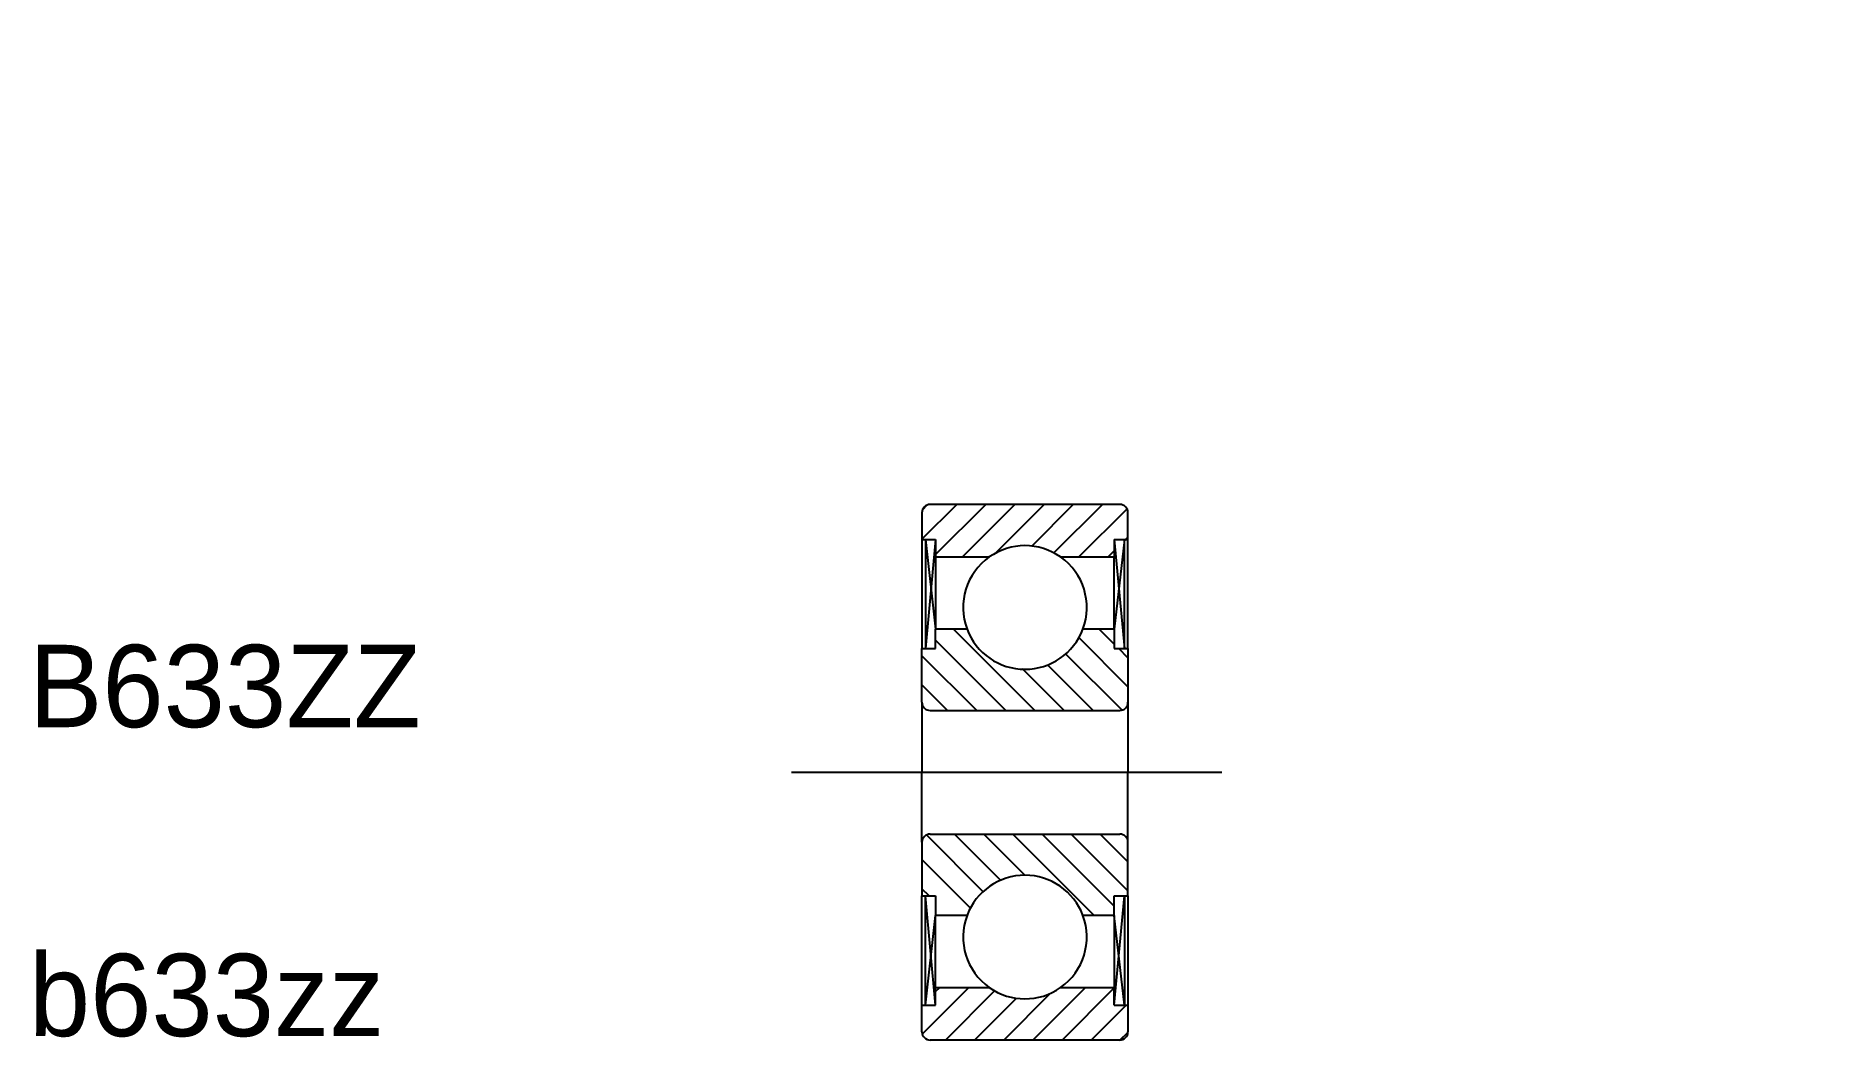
# Model space of a CAD drawing. Extents: x 26.2 to 69.9, y 22.5 to 46.9.
import ezdxf

# ---------------------------------------------------------------- set-up
doc = ezdxf.new("R2010")
doc.units = 0
doc.header["$PDMODE"] = 1
doc.linetypes.add('CENTER', pattern=[50.8, 31.75, -6.35, 6.35, -6.35])
doc.linetypes.add('CNS_SOLID', pattern=[0])
doc.layers.get('0').update_dxf_attribs({"linetype": 'CONTINUOUS'})
doc.layers.add('CENTER', color=1, linetype='CENTER')
doc.layers.add('VIS', color=7, linetype='CNS_SOLID')

# ---------------------------------------------------------------- blocks, each defined once
blk = doc.blocks.new('*X4')
at = {"layer": 'VIS', "color": 7}
for p, q in [((1.488, -2.902), (0.109, -1.523)), ((1.917, -2.624), (0.793, -1.5)), ((2.507, -2.507), (1.5, -1.5)), ((4.182, -3.475), (2.207, -1.5)), ((4.668, -3.254), (2.914, -1.5)), ((5, -2.879), (3.621, -1.5)), ((5, -2.172), (4.328, -1.5)), ((1.179, -3.301), (0, -2.121)), ((0.172, -3), (0, -2.828))]:
    blk.add_line(p, q, dxfattribs=at)
blk = doc.blocks.new('*X3')
at = {"layer": 'VIS', "color": 7}
for p, q in [((2.036, 1.5), (0.332, 3.204)), ((2.743, 1.5), (0.768, 3.475)), ((5, 2.071), (3.804, 3.267)), ((4.668, 3.11), (4.303, 3.475)), ((1.328, 1.5), (0, 2.828)), ((4.855, 1.509), (3.486, 2.878)), ((5, 2.778), (4.778, 3)), ((3.45, 1.5), (2.443, 2.507)), ((4.157, 1.5), (3.047, 2.61)), ((0.621, 1.5), (0, 2.121))]:
    blk.add_line(p, q, dxfattribs=at)
blk = doc.blocks.new('HATCHES')
at = {"layer": 'VIS', "color": 7}
for p, q in [((0, 5.657), (0.843, 6.5)), ((0.017, 6.381), (0.119, 6.483)), ((0.332, 5.282), (1.55, 6.5)), ((0.982, 5.225), (2.257, 6.5)), ((1.781, 5.316), (2.964, 6.5)), ((2.663, 5.491), (3.672, 6.5)), ((3.203, 5.325), (4.379, 6.5)), ((3.811, 5.225), (4.978, 6.392)), ((4.943, 5.65), (5, 5.707)), ((4.518, 5.225), (4.668, 5.375)), ((0.008, -6.356), (1.139, -5.225)), ((0.332, -5.325), (0.432, -5.225)), ((2.692, -6.5), (3.967, -5.225)), ((3.399, -6.5), (4.668, -5.231)), ((0, -5.657), (0.007, -5.65)), ((0.571, -6.5), (1.764, -5.307)), ((1.278, -6.5), (2.293, -5.486)), ((1.985, -6.5), (3.119, -5.366)), ((4.107, -6.5), (4.957, -5.65)), ((4.814, -6.499), (4.999, -6.314))]:
    blk.add_line(p, q, dxfattribs=at)

msp = doc.modelspace()

# ---------------------------------------------------------------- linework, layer by layer
at = {"layer": 'CENTER', "color": 1, "linetype": 'CENTER'}
msp.add_line((44.589, 29.034), (55.032, 29.034), dxfattribs=at)
at = {"layer": 'VIS', "color": 7}
for p, q in [((52.553, 35.534), (47.953, 35.534)), ((47.753, 35.334), (47.753, 34.684)), ((52.753, 34.684), (52.753, 35.334)), ((47.753, 34.684), (47.753, 32.034)), ((47.753, 34.684), (48.085, 34.684)), ((47.836, 34.684), (47.836, 32.034)), ((48.085, 34.684), (47.836, 32.034)), ((47.836, 34.684), (48.085, 32.509)), ((48.085, 34.684), (48.085, 34.259)), ((52.421, 34.684), (52.753, 34.684)), ((52.421, 34.684), (52.421, 34.259)), ((52.67, 34.684), (52.421, 32.509)), ((52.421, 34.684), (52.67, 32.034)), ((52.67, 32.034), (52.67, 34.684)), ((52.753, 32.034), (52.753, 34.684)), ((48.085, 34.259), (49.387, 34.259)), ((48.085, 34.259), (48.085, 32.509)), ((51.119, 34.259), (52.421, 34.259)), ((52.421, 32.509), (52.421, 34.259)), ((48.848, 32.509), (48.085, 32.509)), ((48.085, 32.034), (48.085, 32.509)), ((52.421, 32.509), (51.658, 32.509)), ((52.421, 32.509), (52.421, 32.034)), ((47.753, 32.034), (48.085, 32.034)), ((47.753, 30.734), (47.753, 32.034)), ((52.421, 32.034), (52.753, 32.034)), ((52.753, 32.034), (52.753, 30.734)), ((47.753, 30.734), (47.753, 29.034)), ((52.753, 30.734), (52.753, 29.034)), ((47.953, 30.534), (52.553, 30.534)), ((47.753, 27.334), (47.753, 29.034)), ((52.753, 27.334), (52.753, 29.034)), ((47.953, 27.534), (52.553, 27.534)), ((47.753, 27.334), (47.753, 26.034)), ((52.753, 26.034), (52.753, 27.334)), ((47.753, 23.384), (47.753, 26.034)), ((47.753, 26.034), (48.085, 26.034)), ((47.836, 23.384), (47.836, 26.034)), ((48.085, 23.384), (47.836, 26.034)), ((48.085, 26.034), (48.085, 25.559)), ((52.421, 26.034), (52.753, 26.034)), ((52.421, 23.384), (52.67, 26.034)), ((52.421, 25.559), (52.421, 26.034)), ((52.67, 26.034), (52.67, 23.384)), ((52.753, 26.034), (52.753, 23.384)), ((47.836, 23.384), (48.085, 25.559)), ((48.848, 25.559), (48.085, 25.559)), ((48.085, 23.809), (48.085, 25.559)), ((52.421, 25.559), (51.658, 25.559)), ((52.421, 25.559), (52.421, 23.809)), ((52.67, 23.384), (52.421, 25.559)), ((48.085, 23.809), (49.387, 23.809)), ((48.085, 23.384), (48.085, 23.809)), ((51.119, 23.809), (52.421, 23.809)), ((52.421, 23.384), (52.421, 23.809)), ((47.753, 22.734), (47.753, 23.384)), ((47.753, 23.384), (48.085, 23.384)), ((52.421, 23.384), (52.753, 23.384)), ((52.753, 23.384), (52.753, 22.734)), ((52.553, 22.534), (47.953, 22.534))]:
    msp.add_line(p, q, dxfattribs=at)
for centre, radius, start, end in [((47.953, 35.334), 0.2, 90, 180), ((52.553, 35.334), 0.2, 0, 90), ((50.253, 33.034), 1.5, 54.7525, 125.2475), ((50.253, 33.034), 1.5, 125.2475, 200.4873), ((50.253, 33.034), 1.5, 339.5127, 54.7525), ((50.253, 33.034), 1.5, 200.4873, 339.5127), ((47.953, 30.734), 0.2, 180, 270), ((52.553, 30.734), 0.2, 270, 0), ((47.953, 27.334), 0.2, 90, 180), ((52.553, 27.334), 0.2, 0, 90), ((50.253, 25.034), 1.5, 20.4873, 159.5127), ((50.253, 25.034), 1.5, 159.5127, 234.7525), ((50.253, 25.034), 1.5, 305.2475, 20.4873), ((50.253, 25.034), 1.5, 234.7525, 305.2475), ((47.953, 22.734), 0.2, 180, 270), ((52.553, 22.734), 0.2, 270, 0)]:
    msp.add_arc(centre, radius, start, end, dxfattribs=at)
at = {"layer": 'VIS', "color": 7, "extrusion": (1, 0, 0)}
for p in [(59.874, 46.906, -2.828), (59.874, 46.906, 2.828), (57.91, 46.38, -2.598), (57.91, 46.38, 2.598), (59.327, 44.99, -0.501), (55.41, 44.88), (55.41, 44.88), (55.41, 44.88), (59.327, 44.556, 1.403), (60.41, 44.88), (57.874, 44.078), (57.874, 44.078), (59.327, 43.773, -2.027), (69.89, 43.886), (69.89, 43.886), (57.91, 43.38, -2.598), (57.91, 43.38, 2.598), (57.577, 42.797), (57.577, 42.797), (57.809, 42.797), (59.327, 41.82, -2.027), (59.327, 41.038, 1.403), (59.874, 41.249, 2.828), (59.874, 41.249, -2.828), (59.327, 40.603, -0.501), (50.253, 32.498, -2), (50.253, 32.498, 2), (47.753, 29.034), (47.753, 29.034), (50.253, 25.57, 2), (50.253, 25.57, -2)]:
    msp.add_point(p, dxfattribs=at)
at = {"layer": 'VIS', "color": 7, "extrusion": (-1, 0, 1e-16)}
for p in [(59.874, 46.906, -2.828), (59.874, 46.906, 2.828), (59.327, 44.99, -0.501), (59.327, 44.556, 1.403), (59.327, 43.773, -2.027), (59.327, 41.82, -2.027), (59.327, 41.038, 1.403), (59.874, 41.249, 2.828), (59.874, 41.249, -2.828), (59.327, 40.603, -0.501), (50.253, 32.498, -2), (50.253, 32.498, 2), (50.253, 25.57, 2), (50.253, 25.57, -2)]:
    msp.add_point(p, dxfattribs=at)
at = {"layer": 'VIS', "color": 7, "extrusion": (-1, 0, 0)}
for p in [(57.91, 46.38, 2.598), (57.91, 46.38, -2.598), (60.41, 44.88), (57.91, 43.38, 2.598), (57.91, 43.38, -2.598), (57.809, 42.797)]:
    msp.add_point(p, dxfattribs=at)

# ---------------------------------------------------------------- block references
msp.add_blockref('HATCHES', (47.753, 29.034))
msp.add_blockref('HATCHES', (47.753, 29.034))
at = {"layer": 'VIS', "color": 7}
for name in ['*X3', '*X4']:
    msp.add_blockref(name, (47.753, 29.034), dxfattribs=at)

# ---------------------------------------------------------------- texts
at = {"color": 7, "linetype": 'CONTINUOUS'}
for s, p in [('B633ZZ', (26.076, 30.128)), ('b633zz', (26.076, 22.628))]:
    msp.add_text(s, height=2, dxfattribs=at).set_placement(p)

doc.saveas('drawing.dxf')
